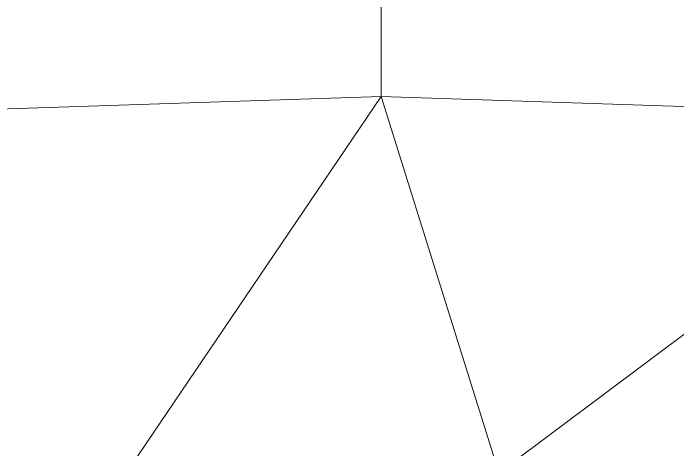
# Model space of a CAD drawing. Header units: inches. Extents: x 19712 to 27543, y -26063 to -18659.
# Drawn here: x 25502.484 to 25504.389, y -22401.894 to -22400.643 of the extents above; entities that cross this region are included whole.
import ezdxf

# ---------------------------------------------------------------- set-up
doc = ezdxf.new("R2010")
doc.units = ezdxf.units.IN
doc.header["$MEASUREMENT"] = 0
doc.layers.add('A-GENM', color=13, linetype='Continuous', lineweight=9)

# ---------------------------------------------------------------- blocks, each defined once
blk = doc.blocks.new('Drinking_Founta_ - Phase 10')
at = {"layer": 'A-GENM'}
for p, q in [((8.0005, 30.1796), (8.0005, 29.4296)), ((6.2954, 29.3725), (8.0005, 29.4296)), ((8.0005, 29.4296), (7.0835, 28.0761)), ((9.7027, 29.3725), (8.0005, 29.4296)), ((8.0005, 29.4296), (8.3374, 28.3515)), ((9.7027, 29.3725), (8.3374, 28.3515))]:
    blk.add_line(p, q, dxfattribs=at)
blk = doc.blocks.new('Locker Rooms_Ryan_ifc-1-Site Plan - Phase 1')
at = {"lineweight": 9}
blk.add_blockref('Drinking_Founta_ - Phase 10', (25495.5386, -22430.3109), dxfattribs=at)

msp = doc.modelspace()

# ---------------------------------------------------------------- block references
at = {"lineweight": 5}
msp.add_blockref('Locker Rooms_Ryan_ifc-1-Site Plan - Phase 1', (0, 0), dxfattribs=at)

doc.saveas('drawing.dxf')
